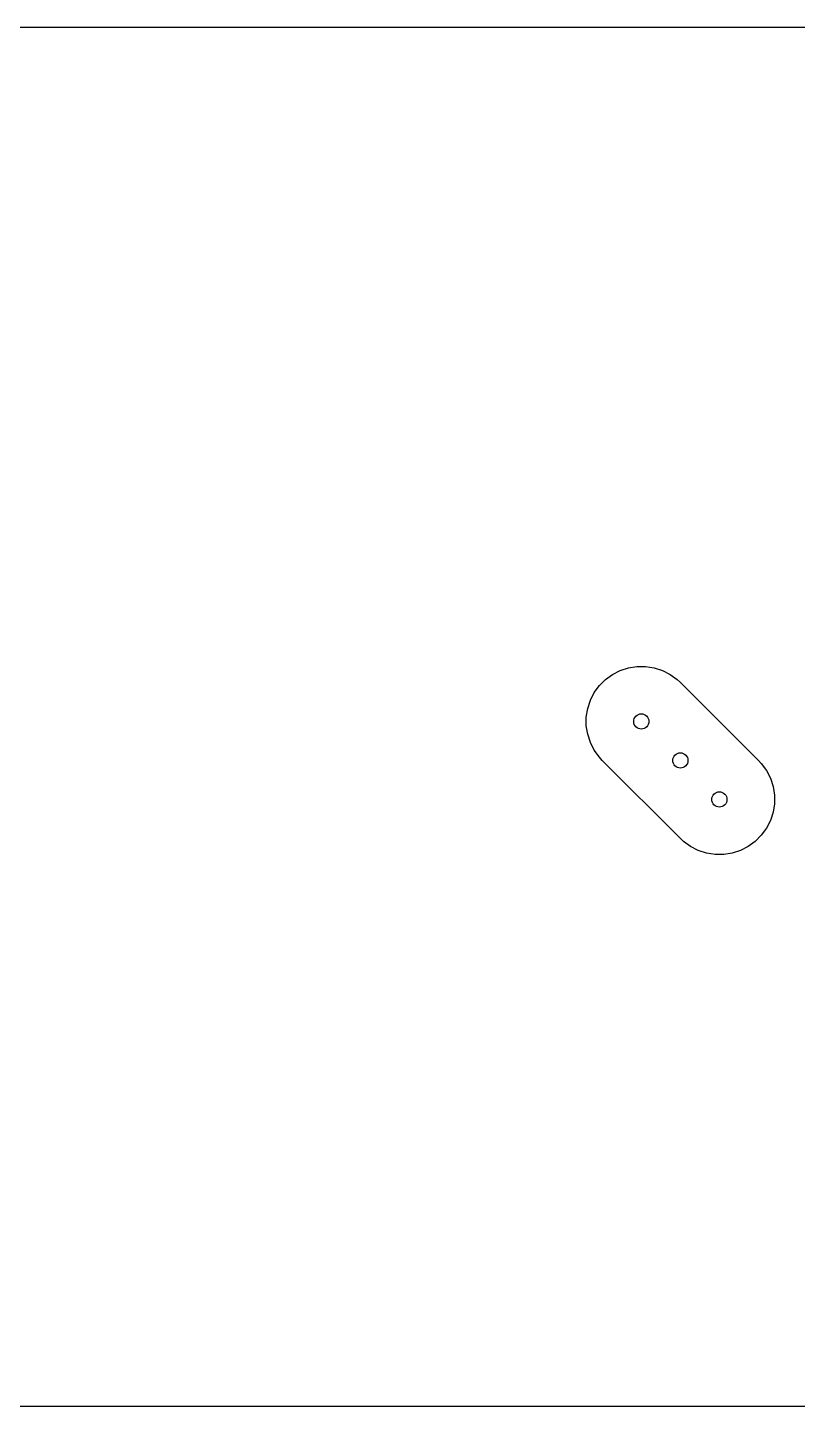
# Model space of a CAD drawing. Header units: millimetres. Extents: x 73 to 171.4, y -146 to -114.3.
# Drawn here: x 104.95 to 122.67, y -146.05 to -114.3 of the extents above; entities that cross this region are included whole.
import ezdxf

# ---------------------------------------------------------------- set-up
doc = ezdxf.new("R2010")
doc.units = ezdxf.units.MM
doc.layers.add('F.Cu', color=11, linetype='CONTINUOUS', true_color=0xdb628b)

msp = doc.modelspace()

# ---------------------------------------------------------------- linework, layer by layer
at = {"layer": 'F.Cu', "linetype": 'CONTINUOUS'}
for p, q in [((171.45, -114.3), (73.025, -114.3)), ((118.253815, -129.311465), (118.415041, -129.194328)), ((118.415041, -129.194328), (118.592606, -129.103854)), ((118.592606, -129.103854), (118.782138, -129.042271)), ((118.782138, -129.042271), (118.978971, -129.011096)), ((118.978971, -129.011096), (119.178257, -129.011096)), ((119.178257, -129.011096), (119.37509, -129.042271)), ((119.37509, -129.042271), (119.564622, -129.103854)), ((119.564622, -129.103854), (119.742187, -129.194328)), ((119.742187, -129.194328), (119.903413, -129.311465)), ((117.995761, -129.613608), (118.112898, -129.452382)), ((118.112898, -129.452382), (118.253815, -129.311465)), ((119.903413, -129.311465), (119.97664, -129.379155)), ((119.97664, -129.379155), (121.772692, -131.175207)), ((117.843704, -129.980705), (117.905287, -129.791173)), ((117.905287, -129.791173), (117.995761, -129.613608)), ((117.812529, -130.177538), (117.843704, -129.980705)), ((117.812529, -130.376824), (117.812529, -130.177538)), ((117.843704, -130.573657), (117.812529, -130.376824)), ((117.905287, -130.763189), (117.843704, -130.573657)), ((117.995761, -130.940754), (117.905287, -130.763189)), ((118.112898, -131.10198), (117.995761, -130.940754)), ((118.180588, -131.175207), (118.112898, -131.10198)), ((119.97664, -132.971259), (118.180588, -131.175207)), ((121.772692, -131.175207), (121.840381, -131.248434)), ((121.840381, -131.248434), (121.957519, -131.40966)), ((121.957519, -131.40966), (122.047993, -131.587225)), ((122.047993, -131.587225), (122.109576, -131.776757)), ((122.109576, -131.776757), (122.140751, -131.97359)), ((122.140751, -131.97359), (122.140751, -132.172876)), ((122.109576, -132.369709), (122.047993, -132.559241)), ((122.140751, -132.172876), (122.109576, -132.369709)), ((122.047993, -132.559241), (121.957519, -132.736806)), ((120.04984, -133.038923), (119.97664, -132.971259)), ((121.840381, -132.898032), (121.699465, -133.038948)), ((121.957519, -132.736806), (121.840381, -132.898032)), ((120.049866, -133.038949), (120.04984, -133.038923)), ((120.211092, -133.156086), (120.049866, -133.038949)), ((120.388657, -133.24656), (120.211092, -133.156086)), ((120.578189, -133.308143), (120.388657, -133.24656)), ((120.775022, -133.339318), (120.578189, -133.308143)), ((120.775023, -133.339318), (120.775022, -133.339318)), ((120.974309, -133.339318), (120.775023, -133.339318)), ((121.171142, -133.308143), (120.974309, -133.339318)), ((121.360674, -133.24656), (121.171142, -133.308143)), ((121.538239, -133.156086), (121.360674, -133.24656)), ((121.699465, -133.038948), (121.538239, -133.156086)), ((171.45, -146.05), (73.025, -146.05))]:
    msp.add_line(p, q, dxfattribs=at)
at = {"layer": 'F.Cu'}
for centre in [(119.078614, -130.277181), (119.97664, -131.175207), (120.874665, -132.073233), (120.874665, -132.073233)]:
    msp.add_circle(centre, 0.175, dxfattribs=at)

doc.saveas('drawing.dxf')
